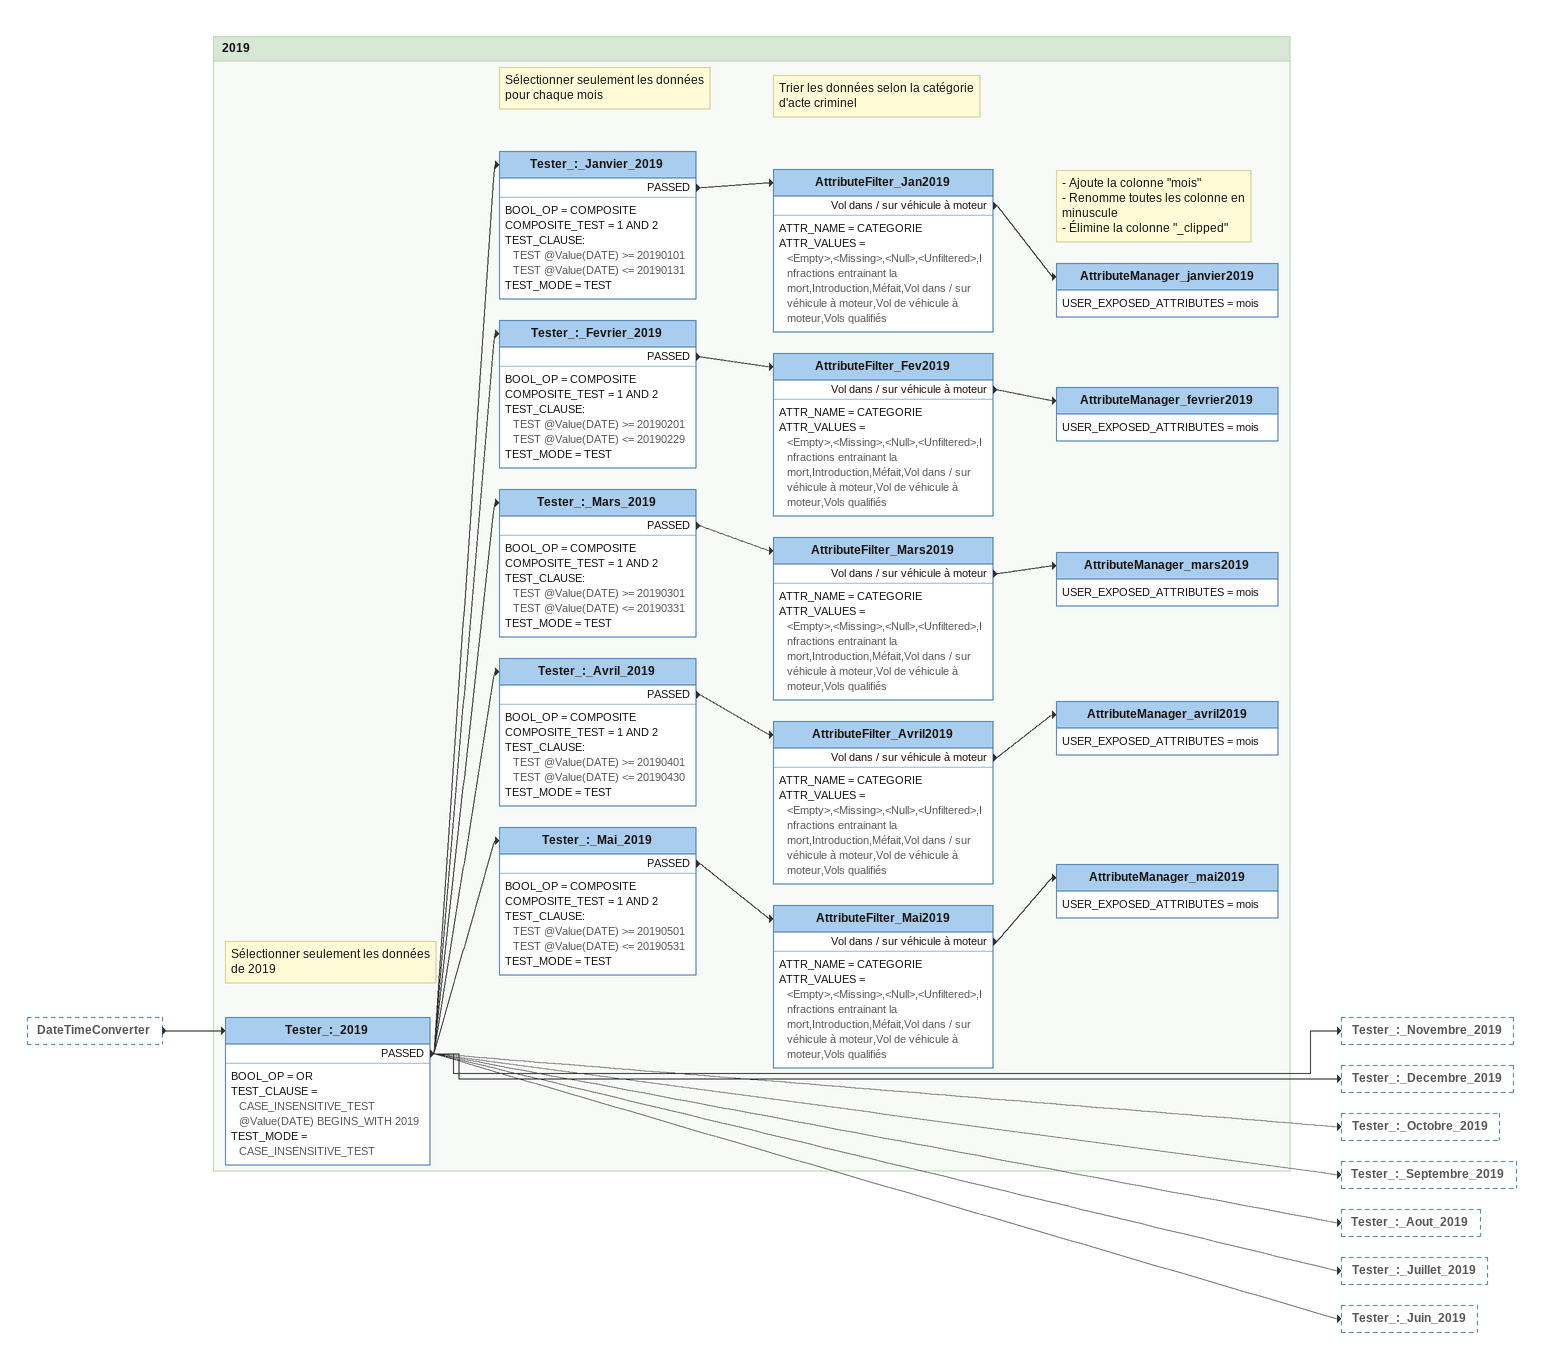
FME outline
DateTimeConverter [outside]
    -> Tester_:_2019

Bookmark: 2019
Note: Sélectionner seulement les données de 2019
Tester_:_2019
    BOOL_OP = OR
    TEST_CLAUSE = CASE_INSENSITIVE_TEST @Value(DATE) BEGINS_WITH 2019
    TEST_MODE = CASE_INSENSITIVE_TEST
    PASSED -> Tester_:_Novembre_2019
    PASSED -> Tester_:_Decembre_2019
    PASSED -> Tester_:_Octobre_2019
    PASSED -> Tester_:_Septembre_2019
    PASSED -> Tester_:_Aout_2019
    PASSED -> Tester_:_Juillet_2019
    PASSED -> Tester_:_Juin_2019
    PASSED -> Tester_:_Mai_2019
    PASSED -> Tester_:_Avril_2019
    PASSED -> Tester_:_Mars_2019
    PASSED -> Tester_:_Fevrier_2019
    PASSED -> Tester_:_Janvier_2019
Note: Sélectionner seulement les données pour chaque mois
Tester_:_Janvier_2019
    BOOL_OP = COMPOSITE
    COMPOSITE_TEST = 1 AND 2
    TEST_CLAUSE:
      TEST @Value(DATE) >= 20190101
      TEST @Value(DATE) <= 20190131
    TEST_MODE = TEST
    PASSED -> AttributeFilter_Jan2019
Note: Trier les données selon la catégorie d'acte criminel
AttributeFilter_Jan2019
    ATTR_NAME = CATEGORIE
    ATTR_VALUES = <Empty>,<Missing>,<Null>,<Unfiltered>,Infractions entrainant la mort,Introduction,Méfait,Vol dans / sur véhicule à moteur,Vol de véhicule à moteur,Vols qualifiés
    Vol dans / sur véhicule à moteur -> AttributeManager_janvier2019
Note: - Ajoute la colonne "mois" / - Renomme toutes les colonne en minuscule / - Élimine la colonne "_clipped"
AttributeManager_janvier2019
    USER_EXPOSED_ATTRIBUTES = mois
Tester_:_Fevrier_2019
    BOOL_OP = COMPOSITE
    COMPOSITE_TEST = 1 AND 2
    TEST_CLAUSE:
      TEST @Value(DATE) >= 20190201
      TEST @Value(DATE) <= 20190229
    TEST_MODE = TEST
    PASSED -> AttributeFilter_Fev2019
AttributeFilter_Fev2019
    ATTR_NAME = CATEGORIE
    ATTR_VALUES = <Empty>,<Missing>,<Null>,<Unfiltered>,Infractions entrainant la mort,Introduction,Méfait,Vol dans / sur véhicule à moteur,Vol de véhicule à moteur,Vols qualifiés
    Vol dans / sur véhicule à moteur -> AttributeManager_fevrier2019
AttributeManager_fevrier2019
    USER_EXPOSED_ATTRIBUTES = mois
Tester_:_Mars_2019
    BOOL_OP = COMPOSITE
    COMPOSITE_TEST = 1 AND 2
    TEST_CLAUSE:
      TEST @Value(DATE) >= 20190301
      TEST @Value(DATE) <= 20190331
    TEST_MODE = TEST
    PASSED -> AttributeFilter_Mars2019
AttributeFilter_Mars2019
    ATTR_NAME = CATEGORIE
    ATTR_VALUES = <Empty>,<Missing>,<Null>,<Unfiltered>,Infractions entrainant la mort,Introduction,Méfait,Vol dans / sur véhicule à moteur,Vol de véhicule à moteur,Vols qualifiés
    Vol dans / sur véhicule à moteur -> AttributeManager_mars2019
AttributeManager_mars2019
    USER_EXPOSED_ATTRIBUTES = mois
Tester_:_Avril_2019
    BOOL_OP = COMPOSITE
    COMPOSITE_TEST = 1 AND 2
    TEST_CLAUSE:
      TEST @Value(DATE) >= 20190401
      TEST @Value(DATE) <= 20190430
    TEST_MODE = TEST
    PASSED -> AttributeFilter_Avril2019
AttributeFilter_Avril2019
    ATTR_NAME = CATEGORIE
    ATTR_VALUES = <Empty>,<Missing>,<Null>,<Unfiltered>,Infractions entrainant la mort,Introduction,Méfait,Vol dans / sur véhicule à moteur,Vol de véhicule à moteur,Vols qualifiés
    Vol dans / sur véhicule à moteur -> AttributeManager_avril2019
AttributeManager_avril2019
    USER_EXPOSED_ATTRIBUTES = mois
Tester_:_Mai_2019
    BOOL_OP = COMPOSITE
    COMPOSITE_TEST = 1 AND 2
    TEST_CLAUSE:
      TEST @Value(DATE) >= 20190501
      TEST @Value(DATE) <= 20190531
    TEST_MODE = TEST
    PASSED -> AttributeFilter_Mai2019
AttributeFilter_Mai2019
    ATTR_NAME = CATEGORIE
    ATTR_VALUES = <Empty>,<Missing>,<Null>,<Unfiltered>,Infractions entrainant la mort,Introduction,Méfait,Vol dans / sur véhicule à moteur,Vol de véhicule à moteur,Vols qualifiés
    Vol dans / sur véhicule à moteur -> AttributeManager_mai2019
AttributeManager_mai2019
    USER_EXPOSED_ATTRIBUTES = mois
